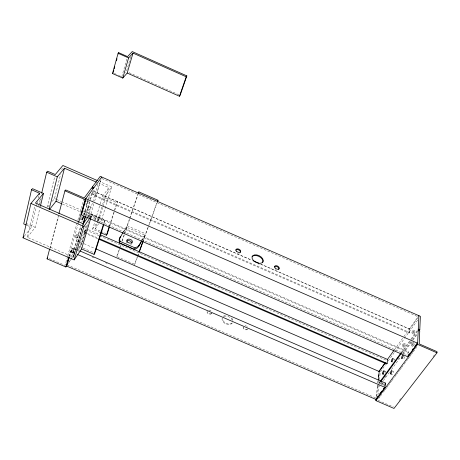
<?xml version="1.0" encoding="UTF-8"?>
<svg xmlns="http://www.w3.org/2000/svg" width="460" height="460" viewBox="0 0 460 460"><rect width="100%" height="100%" fill="white"/><g stroke="black" fill="none" stroke-linecap="round" stroke-linejoin="round"><path stroke-width="0.34" stroke-dasharray="2.3 1.72" d="M407.842 353.636L408.365 351.796L83.858 210.709L83.651 211.439L407.916 352.406M100.395 180.993L96.951 192.619L94.794 196.029L409.066 333.023L409.308 329.021L259.785 263.81M408.296 353.01L408.365 351.796M409.066 333.023L409.503 332.413L409.705 329.026L418.41 316.9M377.953 395.226L378.781 386.889L383.007 381.122M379.097 383.709L380.259 372.031L385.693 364.487M376.309 396.658L377.447 385.445M377.689 383.094L377.965 380.351M376.711 396.135L377.775 385.578M378.062 382.76L378.275 380.65M74.244 256.065L73.468 257.203L27.381 237.302L34.621 206.546M24.334 236.152L31.453 227.274L36.231 207.132M36.397 206.436L36.892 204.355M37.059 203.659L37.553 201.578M38.375 198.105L39.198 194.632M38.651 205.764L40.491 198.076M39.692 204.01L41.199 197.725M27.381 237.302L35.265 227.378L39.779 208.679M47.139 207.242L54.573 177.33M52.279 201.308L54.498 198.542L60.616 174.438M61.841 169.619L62.192 168.245M49.789 248.452L58.184 216.505M50.301 248.204L58.702 216.286M67.562 256.433L65.021 265.368L49.024 258.474M67.758 255.743L77.734 220.685M77.93 219.995L83.996 198.685M68.81 256.663L77.855 225.043M78.05 224.353L78.643 222.289M69.282 256.375L70.662 251.551L73.117 248.015L77.728 250.01M69.529 256.277L70.846 251.683L73.117 248.015M121.791 76.751L126.995 58.633M70.88 256.835L72.438 254.558L80.805 225.653M81.799 222.214L82.196 220.834M83.99 214.642L88.366 199.502M88.567 198.812L89.562 195.373M82.915 225.544L74.537 254.276L73.071 253.638L81.006 226.257M84.157 215.372L90.045 195.063M130.629 57.057L126.442 71.49L125.511 72.542M82.921 224.25L73.91 255.196L72.438 254.558M85.52 215.309L89.924 200.18M90.126 199.496L92.328 191.929M73.468 257.203L82.61 225.825M82.806 225.141L83.202 223.778M85.721 215.912L89.746 202.112M90.551 199.352L92.966 191.072M79.977 243.581L80.793 242.397L85.853 225.204M88.285 216.947L92.54 202.503M92.742 201.819L98.009 183.931M97.784 238.757L83.962 232.76L86.44 228.81M78.131 250.355L80.465 246.934L87.268 223.934M89.263 217.172L90.263 213.785L105.15 220.259L104.075 223.686M99.073 235.692L85.893 229.971L82.07 242.88L78.832 247.624M82.426 242.339L88.538 221.714M89.763 217.591L93.834 203.843M94.651 201.095L100.964 179.791M90.838 217.839L91.442 215.809L104.368 221.427L105.15 220.259M100.148 232.449L92.575 229.166L95.249 220.328M95.456 219.65L99.987 204.694M100.194 204.01L102.459 196.535L108.796 187.565L99.021 183.298M100.234 231.058L95.174 228.861L97.457 221.398M97.664 220.719L101.809 207.149M102.637 204.435L105.127 196.299L111.763 186.835L100.033 181.711M98.089 221.064L98.877 219.909L102.804 207.109M103.011 206.436L108.796 187.565M99.061 223.117L101.781 219.098L111.763 186.835M103.736 223.445L104.368 221.427M109.486 225.745L114.235 210.898M114.448 210.22L116.823 202.797L117.547 201.716L114.741 210.479M109.779 225.986L114.528 211.151M116.754 256.41L119.278 248.94M119.508 248.262L120.658 244.869M122.038 240.798L124.108 234.686M124.338 234.008L126.632 227.223L145.101 235.25L143.158 240.632M123.464 231.679L127.132 225.751L129.398 219.064M129.622 218.391L138.006 193.648M119.485 249.222L116.972 256.634L134.809 264.362L137.494 256.939M120.399 246.525L120.859 245.174M122.228 241.132L129.772 218.88M129.996 218.207L137.994 194.609M134.171 265.5L137.327 256.76M137.569 256.094L138.782 252.73M141.829 240.407L145.624 233.795L148.022 227.171M148.977 224.52L156.877 202.664M137.735 256.26L138.96 252.891M143.353 240.741L148.229 227.246M148.477 226.573L157.262 202.279M80.782 240.407L80.454 241.23M211.318 313.68L211.606 313.082M142.341 240.068L145.101 235.25M123.7 231.966L126.632 227.223M95.174 228.861L98.67 223.692M69.109 261.849L70.731 259.474M71.133 258.882L74.779 253.552M68.275 263.442L74.577 254.225M78.585 248.348L82.225 243.018L80.793 242.397M92.575 229.166L97.692 221.645M73.071 253.638L76.32 248.906M83.962 232.76L85.893 229.971M90.258 217.494L91.442 215.809M88.303 216.562L90.263 213.785M394.295 349.939L403.466 337.163M403.88 336.582L418.882 315.669M388.2 361.002L394.467 352.297M394.881 351.716L404.075 338.951M404.489 338.37L417.858 319.798M94.794 196.029L97.094 192.849L251.879 260.36M378.735 383.427L379.989 381.702M400.971 352.9L410.682 339.572M411.102 338.991L417.433 330.297M379.046 383.968L377.361 386.279L378.781 386.889M379.471 383.387L380.311 382.231M401.798 352.774L411.067 340.061M411.487 339.486L418.232 330.24M380.155 384.042L381.415 382.317M384.773 377.723L386.038 375.998M402.442 353.539L412.177 340.222M412.603 339.647L417.254 333.276M383.427 380.541L389.338 372.462M391.454 369.575L400.74 356.879M403.276 353.412L412.568 340.716M412.988 340.141L416.789 334.943M378.747 398.366L380.023 396.647M380.449 396.072L383.007 392.633M383.433 392.058L384.709 390.339M385.135 389.764L386.411 388.044M386.837 387.475L388.113 385.75M388.539 385.181L389.815 383.462M390.241 382.887L391.523 381.167M391.949 380.592L394.502 377.154M394.927 376.579L396.204 374.86M396.629 374.285L397.906 372.565M398.331 371.99L399.608 370.271M400.039 369.696L401.315 367.977M401.741 367.402L405.996 361.669M406.421 361.1L407.698 359.375M408.123 358.806L409.406 357.086M409.831 356.511L411.108 354.792M411.533 354.217L412.81 352.498M413.235 351.923L416.639 347.334M399.349 400.447L401.54 397.612M433.061 356.759L434.809 354.487M47.851 206.833L49.622 204.619M67.085 264.81L375.837 397.957M378.108 400.361L393.461 406.979M76.854 234.065A1.857 0.31 -65.4 0 1 75.877 236.779A1.857 0.31 -65.4 0 1 75.463 236.394A1.857 0.31 -65.4 0 1 76.854 234.065L78.373 234.721A1.857 0.305 -65.4 0 1 77.395 237.435A1.857 0.305 -65.4 0 1 76.987 237.055A1.857 0.305 -65.4 0 1 78.373 234.721M383.928 370.789L385.342 371.404M75.279 237.429L76.797 238.084M390.465 373.911L391.931 374.549M84.048 243.737L94.754 248.44M382.559 374.037L383.979 374.653M25.904 223.33L35.265 227.378M80.465 246.934L82.426 247.779M83.082 248.066L94.84 253.155M26.944 225.319L31.453 227.274M72.921 248.687L78.861 251.258M92.052 256.962L94.03 257.813M105.248 262.66L107.226 263.517M72.467 248.946L73.968 249.596M381.489 384.893A1.8 0.494 -68.3 0 1 382.709 383.065L384.209 383.709M70.662 251.551L74.618 253.259M70.846 251.683L74.802 253.391M70.966 252.287L72.461 252.937M377.476 385.152L378.425 385.56M85.422 203.855L86.474 204.315M411.343 345.702L412.861 346.363M88.993 206.224A1.851 0.31 -65.8 0 1 88.009 208.972A1.851 0.31 -65.8 0 1 87.63 208.495A1.851 0.31 -65.8 0 1 88.993 206.224L90.511 206.885A1.851 0.31 -65.8 0 1 89.527 209.628A1.851 0.31 -65.8 0 1 89.154 209.156A1.851 0.31 -65.8 0 1 90.511 206.885M403.811 343.217L405.277 343.856M127.132 225.751L145.624 233.795M87.429 209.57L88.952 210.231M402.494 346.604L403.96 347.237M54.498 198.542L55.809 199.117M56.465 199.398L61.065 201.399M61.72 201.687L80.764 209.961M83.392 211.105L101.781 219.098M62.502 204.102L81.989 212.572M82.639 212.853L98.877 219.909M82.42 213.894L407.491 355.154M80.552 219.219L82.104 219.891M100.866 231.328L105.921 233.525M392.771 358.478L394.209 359.105M39.29 206.045L41.216 206.879M88.412 229.666L99.613 234.525M99.734 235.974L386.383 360.301M84.157 232.099L86.79 233.237M87.452 233.525L98.647 238.378M101.861 178.543L417.749 316.612M93.558 190.572A1.88 0.322 -66 0 1 92.563 193.384A1.88 0.322 -66 0 1 92.184 192.861A1.88 0.322 -66 0 1 93.558 190.572L95.105 191.251A1.88 0.322 -66 0 1 94.104 194.057A1.88 0.322 -66 0 1 93.731 193.533A1.88 0.322 -66 0 1 95.105 191.251M413.339 330.056L414.828 330.705M96.951 192.619L251.683 260.101M260.239 263.839L409.705 329.026M102.459 196.535L116.823 202.797M91.977 193.97L93.524 194.643M95.007 195.31L409.503 332.413M411.999 333.483L413.482 334.132M87.055 200.399L88.101 200.859A1.92 0.333 -65.8 0 1 87.066 203.734A1.92 0.333 -65.8 0 1 86.693 203.159A1.92 0.333 -65.8 0 1 88.101 200.859M412.683 342.194L414.201 342.855M129.059 72.651L180.113 95.312M114.316 73.433L118.674 75.365M119.295 75.641L121.164 76.475M232.352 322.839A5.623 3.864 26.6 0 1 226.228 324.047A5.623 3.864 26.6 0 1 222.03 318.717M223.899 316.376A5.623 3.864 26.6 0 1 232.553 320.781M211.502 313.3A2.363 1.627 25.1 0 1 208.874 314.082A2.363 1.627 25.1 0 1 207.08 311.684M247.497 329.038A2.363 1.616 28.2 0 1 244.8 329.607A2.363 1.616 28.2 0 1 243.202 327.106M232.03 323.052A5.629 3.864 26.6 0 1 225.854 323.144A5.629 3.864 26.6 0 1 222.324 318.113M223.255 316.348A5.629 3.864 26.6 0 1 226.671 315.468M231.656 318.004A5.629 3.864 26.6 0 1 232.852 320.183M247.595 328.814A2.363 1.616 28.2 0 1 245.393 329.13A2.363 1.616 28.2 0 1 243.518 327.411M245.065 325.674A2.363 1.616 28.2 0 1 246.209 325.956M246.744 326.255A2.363 1.616 28.2 0 1 247.21 326.64M211.284 313.381A2.363 1.627 25.1 0 1 208.874 313.363A2.363 1.627 25.1 0 1 207.328 311.518M208.823 310.115A2.363 1.627 25.1 0 1 211.031 310.92M82.093 216.286A1.892 0.322 -65.6 0 1 81.989 216.648M81.656 217.511A1.892 0.322 -65.6 0 1 81.23 218.373M81.017 218.724A1.892 0.322 -65.6 0 1 80.488 219.155M80.529 218.701A1.892 0.322 -65.6 0 1 80.782 217.919M81.173 217.022A1.892 0.322 -65.6 0 1 81.391 216.602M86.526 200.571A1.92 0.333 -65.8 0 1 86.307 201.319M83.128 224.963A1.823 0.299 -65.5 0 1 83.507 225.377M82.742 227.021A1.823 0.299 -65.5 0 1 82.231 226.993M78.787 241.017A1.8 0.293 -65.4 0 1 78.579 241.408M78.2 241.994A1.8 0.293 -65.4 0 1 78.125 241.155A1.8 0.293 -65.4 0 1 79.315 238.97M382.709 383.065A1.8 0.494 -68.3 0 1 382.49 385.037M392.69 371.565A1.829 0.517 -68.1 0 1 393.426 371.617A1.829 0.517 -68.1 0 1 392.633 373.917A1.829 0.517 -68.1 0 1 391.765 374.262M404.673 356.592A1.857 0.54 -67.7 0 1 403.966 358.518A1.857 0.54 -67.7 0 1 403.098 359.272M384.106 385.221A1.8 0.5 -68.4 0 1 383.939 385.664M383.094 385.077A1.8 0.5 -68.4 0 1 384.077 383.692M393.869 359.289A1.788 0.5 -67.8 0 1 394.22 360.416M392.754 362.169A1.788 0.5 -67.8 0 1 392.805 361.531M384.646 371.979A1.765 0.483 -68.1 0 1 385.359 372.45M385.233 372.87A1.765 0.483 -68.1 0 1 385.072 373.301M384.106 374.67A1.765 0.483 -68.1 0 1 383.864 374.296M131.83 243.587A2.898 1.863 18.2 0 1 130.525 244.519M126.672 243.11A2.898 1.863 18.2 0 1 126.293 242.081M259.515 264.023A6.026 3.709 26.4 0 1 258.089 263.896M275.586 269.359A2.53 1.552 27.7 0 1 275.063 268.973M239.591 252.977A2.53 1.558 25.1 0 1 237.86 252.925M72.904 252.465A1.834 0.299 -65.2 0 0 74.02 249.659A1.834 0.299 -65.2 0 0 72.714 251.666A1.834 0.299 -65.2 0 0 72.904 252.465M71.409 251.821A1.834 0.299 -65.2 0 0 72.525 249.009A1.834 0.299 -65.2 0 0 71.214 251.022A1.834 0.299 -65.2 0 0 71.409 251.821M411.959 345.201A1.886 0.552 -67.3 0 0 412.81 342.263A1.886 0.552 -67.3 0 0 411.274 344.379A1.886 0.552 -67.3 0 0 411.959 345.201M413.477 345.862A1.886 0.558 -67.3 0 0 414.328 342.924A1.886 0.558 -67.3 0 0 412.787 345.04A1.886 0.558 -67.3 0 0 413.477 345.862M404.535 346.782A1.823 0.517 -67.4 0 0 405.392 343.93A1.823 0.517 -67.4 0 0 403.932 345.931A1.823 0.517 -67.4 0 0 404.535 346.782M414.08 333.661A1.846 0.535 -67 0 0 414.949 330.774A1.846 0.535 -67 0 0 413.442 332.822A1.846 0.535 -67 0 0 414.08 333.661M403.069 346.144A1.823 0.517 -67.4 0 0 403.926 343.292A1.823 0.517 -67.4 0 0 402.471 345.293A1.823 0.517 -67.4 0 0 403.069 346.144M412.591 333.011A1.846 0.535 -67 0 0 413.459 330.125A1.846 0.535 -67 0 0 411.959 332.172A1.846 0.535 -67 0 0 412.591 333.011"/><path stroke-width="0.69" d="M376.113 398.584L375.906 400.631L394.007 408.44L436.983 352.82L437 351.653L419.198 343.896L419.75 330.907L418.232 330.24M418.951 330.959L419.796 329.803L420.365 316.319L100.24 176.37L92.397 186.938L92.006 188.289M375.906 400.631L417.594 344.373L418.882 315.669M384.784 385.422L385.365 383.019L79.706 250.861M69.086 257.065L66.522 266.018L376.021 399.464L384.974 387.366L385.365 383.019M99.101 239.327L386.728 364.015L387.13 363.452L387.498 359.409L100.274 234.813M378.373 376.337L378.522 374.86M378.344 379.948L379.201 371.502L385.388 362.882M40.618 205.212L43.458 193.436L32.465 188.657L31.516 189.761L23.719 223.928L26.295 225.043M90.637 218.511L81.581 248.952L74.169 259.906L23 237.814L30.929 203.458L39.525 193.246L31.516 189.761M39.198 194.632L39.525 193.246M41.664 193.183L46.684 172.212L47.57 171.195L55.263 174.547L62.893 165.485L97.428 180.573M49.076 209.518L57.287 176.841L64.48 168.21L96.41 182.16M49.346 209.656L56.005 201.279L64.48 168.21M67.068 265.213L65.866 266.978L47.052 258.871L49.605 249.147M58.909 213.727L64.929 190.808L65.642 189.917L84.191 197.995L91.753 187.801L93.328 188.491M112.481 73.519L118.105 53.285L118.691 52.67L127.575 56.62L132.227 51.56L186.852 75.883L180.113 95.312L179.463 96.255L127.19 73.054L122.768 78.079L112.481 73.519L113.068 72.881M113.258 72.208L113.815 70.184M114.195 68.839L114.758 66.821M116.443 60.754L117.007 58.736M118.318 54.021L118.691 52.67M65.866 266.978L68.615 257.353M78.643 222.289L85.129 199.605L101.775 177.042M67.085 264.81L69.155 257.589M81.955 212.94L85.778 199.6M122.768 78.079L128.582 57.943L133.003 53.107L186.214 76.785L186.852 75.883M83.122 223.56L85.123 216.683M127.19 73.054L133.003 53.107M83.513 223.491L85.52 216.602M74.169 259.906L83.962 226.464L89.867 218.052M81.581 248.952L94.064 254.351L103.529 224.118M103.862 224.371L94.84 253.155L94.064 254.351M100.78 232.725L106.461 235.192L109.267 226.418M109.348 227.332L107.186 234.071L106.461 235.192M119.669 238.498L123.096 232.271M141.996 240.672C139.886 243.731 138.782 248.624 134.521 249.349L119.519 242.845L120.02 241.356L119.565 238.642M138.454 193.257L138.909 191.912L157.993 200.255L157.504 201.606M179.463 96.255L186.214 76.785M134.521 249.349L135.044 247.877L137.879 246.594L139.07 245.22L141.484 241.011M138.54 246.686L139.07 245.22M139.029 252.057L142.91 241.304M139.202 252.212L143.106 241.419M120.163 237.009L119.065 240.131L119.519 242.845M157.355 201.336L157.993 200.255M120.031 237.9L120.767 236.716M138.23 192.976L138.909 191.912M87.912 217.12L83.202 223.778L35.443 203.05L43.458 193.436M378.873 371.427L381.788 367.362M382.57 366.275L384.623 363.417M387.211 359.812L393.875 350.52M47.052 258.871L47.742 257.922M380.409 381.127L400.551 353.481M380.736 381.656L401.379 353.349M376.901 397.693L378.12 396.048M379.747 393.852L381.777 391.103M383.398 388.907L384.209 387.809M408.152 355.442L409.388 353.769M412.269 349.87L413.091 348.76M414.742 346.529L417.209 343.189M23 237.814L23.891 236.704M95.904 248.871L379.201 371.502M77.251 254.397L384.974 387.366M56.005 201.279L61.853 203.82M397.17 358.116L398.147 358.541M120.02 241.356L135.044 247.877M30.929 203.458L83.962 226.464M99.308 238.665L387.13 363.452M92.397 186.938L93.972 187.623M418.278 329.141L419.796 329.803M253 260.676L258.923 263.264M46.684 172.212L57.287 176.841M64.929 190.808L85.129 199.605M417.594 344.373L436.983 352.82M118.105 53.285L128.582 57.943M126.672 241.189A2.898 1.863 18.2 0 1 129.829 240.879A2.898 1.863 18.2 0 1 131.922 243.11M252.091 256.766A6.026 3.709 26.4 0 1 259.434 256.691A6.026 3.709 26.4 0 1 262.545 262.706M274.447 266.806A2.53 1.552 27.7 0 1 277.57 266.926A2.53 1.552 27.7 0 1 278.714 269.479M235.738 250.177A2.53 1.558 25.1 0 1 238.757 249.947A2.53 1.558 25.1 0 1 240.269 252.442M85.801 198.697L81.167 214.866L407.658 356.718L417.645 343.223L85.801 198.697M82.564 219.403A1.892 0.322 -65.6 0 0 83.685 216.499A1.892 0.322 -65.6 0 0 82.334 218.586A1.892 0.322 -65.6 0 0 82.564 219.403M391.023 373.491A1.829 0.512 -68 0 0 391.891 370.593A1.829 0.512 -68 0 0 390.459 372.548A1.829 0.512 -68 0 0 391.023 373.491M402.362 358.047A1.857 0.535 -67.7 0 0 403.081 355.223A1.857 0.535 -67.7 0 0 401.586 357.5A1.857 0.535 -67.7 0 0 402.362 358.047M392.023 361.376A1.788 0.494 -67.8 0 0 392.88 358.553A1.788 0.494 -67.8 0 0 391.471 360.502A1.788 0.494 -67.8 0 0 392.023 361.376M383.255 373.457A1.765 0.477 -68.1 0 0 383.928 370.789A1.765 0.477 -68.1 0 0 382.547 372.997A1.765 0.477 -68.1 0 0 383.255 373.457M127.638 242.121A2.904 1.863 18.2 0 0 132.348 242.115A2.904 1.863 18.2 0 0 128.875 239.137A2.904 1.863 18.2 0 0 127.638 242.121M253.207 260.262A6.032 3.703 26.4 0 0 262.89 262.022A6.032 3.703 26.4 0 0 256.835 254.926A6.032 3.703 26.4 0 0 253.207 260.262M236.543 251.24A2.536 1.558 25.1 0 0 240.597 251.746A2.536 1.558 25.1 0 0 237.837 248.866A2.536 1.558 25.1 0 0 236.543 251.24M275.011 267.858A2.53 1.552 27.7 0 0 279.07 268.801A2.53 1.552 27.7 0 0 276.719 265.742A2.53 1.552 27.7 0 0 275.011 267.858"/></g></svg>
